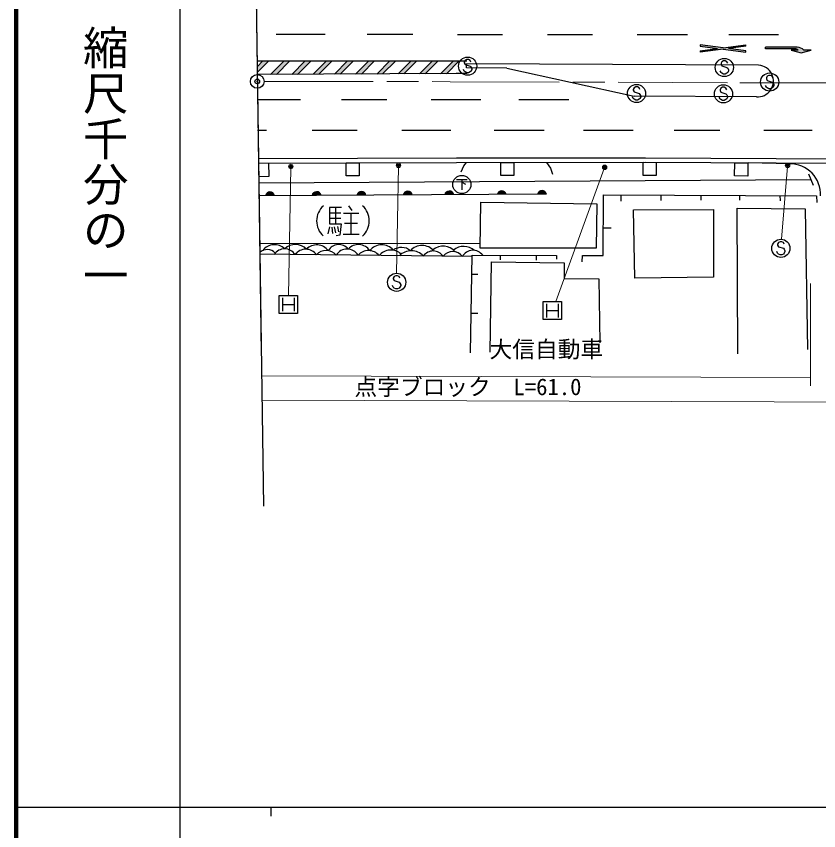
# Model space of a CAD drawing. Units: millimetres at full size, sheet at 1:1000; details may follow other scales. Extents: x 40000 to 680000, y 20000 to 380000.
# Drawn here: x 40000 to 128283, y 202409 to 291958 of the extents above; entities that cross this region are included whole.
import ezdxf
from ezdxf.enums import TextEntityAlignment as Align

# ---------------------------------------------------------------- set-up
doc = ezdxf.new("R2010")
doc.units = ezdxf.units.MM
doc.header["$LTSCALE"] = 1000
doc.header["$PDMODE"] = 32
doc.header["$PDSIZE"] = 500
doc.linetypes.add('CHAIN', pattern=[18.5, 12, -1.5, 3.5, -1.5])
for name, color, linetype, lineweight in [('M-BGD', 7, 'Continuous', 25), ('M-BGD-EXST', 7, 'Continuous', 25), ('M-BMK', 2, 'CHAIN', 13), ('M-BMK-OTRS', 5, 'Continuous', 25), ('M-BMK-SRVR', 3, 'Continuous', 25), ('M-STR-HTXT', 7, 'Continuous', 13), ('M-STR-STRC', 7, 'Continuous', 25), ('M-TTL', 2, 'Continuous', 140), ('M-TTL-BAND', 7, 'Continuous', 25)]:
    doc.layers.add(name, color=color, linetype=linetype, lineweight=lineweight)
doc.layers.add('M-BMK-HTXT', color=7, linetype='Continuous')
doc.styles.add('@ＭＳ ゴシック', font='')
doc.styles.add('ＭＳ ゴシック', font='')
doc.styles.get('@ＭＳ ゴシック').set_extended_font_data('@MS Gothic')
doc.styles.get('ＭＳ ゴシック').set_extended_font_data('MS Gothic')

msp = doc.modelspace()

# ---------------------------------------------------------------- hatches: boundary and pattern name
at = {"layer": 'M-BGD'}
for points in [[(66488, 286406), (66498, 285777), (67769, 287055), (67134, 287054)], [(68408, 272239, 0.82183), (67417, 272234)], [(73534, 272264, 0.82183), (72543, 272259)], [(78473, 272289, 0.82183), (77482, 272284)], [(83572, 272315, 0.82183), (82581, 272310)], [(88126, 272337, 0.82183), (87135, 272332)], [(93892, 272366, 0.82183), (92902, 272361)], [(98342, 272388, 0.82183), (97351, 272383)]]:
    msp.add_hatch(color=256, dxfattribs=at).paths.add_polyline_path(points)
at = {"layer": 'M-STR-STRC'}
for points in [[(117753, 288337), (120253, 288013), (120253, 288166), (118347, 288414), (120254, 288659), (120254, 288813), (117754, 288491), (115254, 288816), (115254, 288662), (117160, 288415), (115253, 288169), (115253, 288016)], [(126338, 287946), (127438, 288245), (126638, 288245, 0.20151), (125924, 288546), (122438, 288548), (122438, 288398), (125681, 288396, -0.20151), (126038, 288246), (125238, 288246)], [(70100, 287056), (69464, 287056), (67976, 285561), (68614, 285564)], [(72430, 287058), (71794, 287058), (70315, 285571), (70952, 285574)], [(74760, 287060), (74124, 287059), (72653, 285582), (73291, 285584)], [(77090, 287062), (76455, 287061), (74992, 285592), (75629, 285595)], [(79420, 287063), (78785, 287063), (77330, 285602), (77968, 285605)], [(81750, 287065), (81115, 287065), (79669, 285612), (80307, 285615)], [(84081, 287067), (83445, 287066), (82007, 285622), (82645, 285625)], [(86411, 287068), (85775, 287068), (84346, 285633), (84984, 285635)], [(88741, 287070), (88105, 287070), (86685, 285643), (87322, 285646)]]:
    msp.add_hatch(color=256, dxfattribs=at).paths.add_polyline_path(points)

# ---------------------------------------------------------------- linework, layer by layer
at = {"layer": 'M-BGD'}
for p, q in [((89518, 286282), (89519, 286732)), ((121670, 286570), (89519, 286732)), ((93978, 286260), (89518, 286282)), ((93978, 286260), (107975, 283167)), ((121422, 283099), (107975, 283167)), ((125101, 275746), (120548, 275832)), ((98342, 272388), (66699, 272230)), ((106494, 272320), (106521, 271633)), ((110919, 272302), (110925, 271714)), ((115322, 272284), (115322, 271743)), ((119556, 272267), (119566, 271748)), ((124019, 272249), (124033, 271683)), ((75786, 270926), (74475, 270926)), ((74475, 270926), (74475, 269131)), ((75131, 270926), (75131, 269131)), ((76532, 271106), (76909, 270614)), ((74475, 270352), (75704, 270352)), ((74475, 269746), (75696, 269746)), ((75991, 270319), (77672, 270319)), ((76819, 270319), (76819, 268008)), ((74442, 268795), (74286, 268033)), ((74475, 269131), (75745, 269131)), ((74729, 268754), (74778, 268074)), ((74991, 268795), (75122, 268147)), ((75344, 268836), (75459, 268254)), ((75745, 269131), (75606, 267910)), ((76114, 269205), (77549, 269205)), ((104578, 268697), (105440, 268706)), ((75606, 267910), (75188, 267836)), ((75967, 268008), (77721, 268008)), ((91052, 266959), (66778, 266942)), ((90139, 265537), (66795, 265794)), ((93221, 265673), (93221, 265165)), ((97181, 265658), (97182, 265135)), ((99430, 265649), (99431, 265236)), ((90111, 263620), (90795, 263620)), ((68932, 259269), (68932, 261269)), ((68932, 261269), (70932, 261269)), ((69307, 261019), (69307, 259519)), ((70557, 261019), (70557, 259519)), ((70932, 261269), (70932, 259269)), ((97975, 258602), (97975, 260602)), ((97975, 260602), (99975, 260602)), ((99975, 260602), (99975, 258602)), ((69307, 260269), (70557, 260269)), ((98350, 260352), (98350, 258852)), ((99600, 260352), (99600, 258852)), ((70932, 259269), (68932, 259269)), ((90048, 259303), (90780, 259303)), ((98350, 259602), (99600, 259602)), ((99975, 258602), (97975, 258602))]:
    msp.add_line(p, q, dxfattribs=at)
for points in [[(66638, 276325), (88428, 276396), (109214, 276402), (166778, 276118), (181466, 276292), (197082, 276328), (208623, 276579), (224978, 276344), (251452, 276189)], [(66646, 275825), (88429, 275896), (109213, 275902), (166779, 275618), (181470, 275792), (197088, 275828), (208625, 276079), (224973, 275844), (251449, 275689)], [(88960, 274841), (89242, 275530), (89533, 275897)], [(98347, 275899), (98784, 275257), (99009, 274596)], [(66668, 274335), (67807, 274378), (67798, 275806)], [(102274, 264957), (102282, 265654), (104550, 265639), (104610, 272328), (128056, 272233), (128069, 271469)], [(91111, 271505), (103874, 271353), (103786, 266454), (91046, 266469), (91106, 271505)], [(119376, 254859), (119310, 270854), (126778, 270802), (127039, 255311)], [(89984, 254944), (90141, 265685), (99430, 265649)], [(92146, 255016), (92298, 264960), (100279, 264852), (100280, 263135), (104078, 263092), (104196, 256040)]]:
    msp.add_lwpolyline(points, dxfattribs=at)
for points in [[(76279, 275857), (77729, 275861), (77733, 274411), (76283, 274407)], [(93297, 275898), (94747, 275898), (94747, 274448), (93297, 274448)], [(108960, 275902), (110410, 275896), (110404, 274446), (108954, 274452)], [(119039, 275853), (120489, 275846), (120482, 274396), (119032, 274403)], [(107907, 270681), (116721, 270709), (116725, 263287), (108046, 263170)]]:
    msp.add_lwpolyline(points, close=True, dxfattribs=at)
for centre, radius, start, end in [((121557, 284834), 1740, 265.56291, 86.27483), ((125092, 272339), 3407, 357.85973, 89.85702), ((67913, 272139), 505, 11.4568, 169.11499), ((73039, 272164), 505, 11.4568, 169.11499), ((77978, 272189), 505, 11.4568, 169.11499), ((83077, 272214), 505, 11.4568, 169.11499), ((87631, 272237), 505, 11.4568, 169.11499), ((93397, 272266), 505, 11.4568, 169.11499), ((97847, 272288), 505, 11.4568, 169.11499), ((75268, 269459), 2228, 131.69789, 228.01917), ((76546, 269451), 2282, 312.86378, 47.4164), ((75480, 265534), 1331, 38.36481, 150.53427), ((77645, 265345), 1512, 33.9499, 137.84759), ((67613, 265121), 1192, 42.34931, 133.54972), ((68405, 265239), 1604, 45.51043, 142.71738), ((69514, 265021), 1363, 32.43875, 146.29647), ((70708, 265143), 1711, 44.47474, 133.52665), ((71837, 264888), 1457, 35.11318, 143.62204), ((73059, 265238), 1580, 37.00397, 135.70627), ((74106, 264756), 1449, 40.71524, 138.01997), ((76396, 264964), 1402, 30.46388, 148.27134), ((78747, 264686), 1511, 39.5895, 139.14571), ((80205, 265201), 1638, 39.22484, 142.86517), ((81196, 264604), 1656, 46.24827, 140.86797), ((82383, 265052), 1493, 48.97192, 127.46919), ((83453, 264365), 1815, 42.67199, 136.06322), ((84647, 265041), 1715, 40.24513, 138.47605), ((85867, 264827), 1325, 34.17656, 144.55866), ((86937, 264827), 1845, 42.20145, 127.32326), ((88013, 264793), 1307, 35.31312, 143.42209), ((89242, 264867), 1787, 49.07595, 129.25975), ((90241, 264896), 1332, 36.06886, 150.68344)]:
    msp.add_arc(centre, radius, start, end, dxfattribs=at)
at = {"layer": 'M-BGD-EXST'}
for p, q in [((88419, 274012), (89619, 274012)), ((89019, 274012), (89019, 272862)), ((89019, 273712), (89419, 273512))]:
    msp.add_line(p, q, dxfattribs=at)
msp.add_circle((89019, 273462), 1000, dxfattribs=at)
at = {"layer": 'M-BMK'}
msp.add_lwpolyline([(67262, 284797), (87736, 284767), (119613, 284654), (154876, 284646), (177930, 284677), (208274, 284639), (232594, 284628), (366604, 284709), (392869, 284598), (443345, 284629), (462982, 284568), (479014, 284502), (510429, 284431), (537053, 284329), (545184, 284206), (550005, 283956), (556403, 283586), (561227, 283224), (564156, 282847)], dxfattribs=at)
at = {"layer": 'M-BMK-OTRS'}
for p, q in [((65813, 331839), (67207, 238100)), ((66064, 314953), (66956, 254921))]:
    msp.add_line(p, q, dxfattribs=at)
at = {"layer": 'M-BMK-SRVR'}
msp.add_circle((66512, 284798), 750, dxfattribs=at)
msp.add_point((66512, 284798), dxfattribs=at)
at = {"layer": 'M-STR-HTXT'}
for p, q in [((70209, 275298), (69952, 261273)), ((82052, 275427), (81843, 263721)), ((104678, 275210), (99345, 260614)), ((124847, 275425), (124200, 267452)), ((127372, 251307), (127365, 262575)), ((66994, 252427), (127371, 252224))]:
    msp.add_line(p, q, dxfattribs=at)
msp.add_lwpolyline([(67033, 249752), (506548, 248333), (542366, 248230), (554533, 247787), (560830, 247510)], dxfattribs=at)
for centre, radius in [((70212, 275448), 150), ((70212, 275448), 120), ((70212, 275448), 90), ((70212, 275448), 60), ((70212, 275448), 30), ((70212, 275448), 20), ((82054, 275577), 150), ((82054, 275577), 120), ((82054, 275577), 90), ((82054, 275577), 60), ((82054, 275577), 30), ((82054, 275577), 20), ((104730, 275351), 150), ((104730, 275351), 120), ((104730, 275351), 90), ((104730, 275351), 60), ((104730, 275351), 30), ((104730, 275351), 20), ((124859, 275575), 150), ((124859, 275575), 120), ((124859, 275575), 90), ((124859, 275575), 60), ((124859, 275575), 30), ((124859, 275575), 20)]:
    msp.add_circle(centre, radius, dxfattribs=at)
for p in [(82054, 275577), (124859, 275575), (70212, 275448), (104730, 275351)]:
    msp.add_point(p, dxfattribs=at)
at = {"layer": 'M-STR-STRC'}
for p, q in [((68583, 289983), (73984, 289980)), ((78592, 289978), (83641, 289975)), ((88524, 289972), (93482, 289969)), ((98428, 289966), (103386, 289964)), ((108318, 289961), (113840, 289958)), ((118412, 289955), (123859, 289952)), ((115253, 288169), (117160, 288415)), ((115254, 288816), (115254, 288662)), ((117754, 288491), (115254, 288816)), ((115254, 288662), (117160, 288415)), ((117754, 288491), (120254, 288813)), ((120254, 288659), (118347, 288414)), ((120253, 288166), (118347, 288414)), ((120254, 288659), (120254, 288813)), ((125924, 288546), (122438, 288548)), ((122438, 288398), (122438, 288548)), ((125681, 288396), (122438, 288398)), ((117753, 288337), (115253, 288016)), ((115253, 288169), (115253, 288016)), ((117753, 288337), (120253, 288013)), ((120253, 288013), (120253, 288166)), ((126038, 288246), (125238, 288246)), ((125238, 288246), (126338, 287946)), ((126338, 287946), (127438, 288245)), ((127438, 288245), (126638, 288245)), ((66488, 286406), (67134, 287054)), ((66498, 287054), (89572, 287071)), ((66498, 285777), (67769, 287055)), ((67976, 285561), (69464, 287056)), ((68614, 285564), (70100, 287056)), ((70315, 285571), (71794, 287058)), ((70952, 285574), (72430, 287058)), ((72653, 285582), (74124, 287059)), ((73291, 285584), (74760, 287060)), ((74992, 285592), (76455, 287061)), ((75629, 285595), (77090, 287062)), ((77330, 285602), (78785, 287063)), ((77968, 285605), (79420, 287063)), ((79669, 285612), (81115, 287065)), ((80307, 285615), (81750, 287065)), ((82007, 285622), (83445, 287066)), ((82645, 285625), (84081, 287067)), ((84346, 285633), (85775, 287068)), ((84984, 285635), (86411, 287068)), ((86685, 285643), (88105, 287070)), ((87322, 285646), (88741, 287070)), ((89382, 287112), (89292, 286930)), ((89292, 286930), (89292, 286839)), ((89292, 286839), (89382, 286657)), ((89564, 287203), (89382, 287112)), ((89382, 286657), (89928, 286476)), ((89746, 287203), (89564, 287203)), ((89928, 287112), (89746, 287203)), ((90019, 286930), (89928, 287112)), ((117631, 286967), (117540, 286786)), ((117540, 286786), (117540, 286695)), ((117540, 286695), (117631, 286513)), ((117813, 287058), (117631, 286967)), ((117994, 287058), (117813, 287058)), ((118176, 286967), (117994, 287058)), ((118267, 286786), (118176, 286967)), ((89292, 285930), (89201, 286112)), ((89382, 285839), (89292, 285930)), ((89564, 285748), (89382, 285839)), ((89746, 285748), (89564, 285748)), ((89928, 285839), (89746, 285748)), ((89928, 286476), (90019, 286385)), ((90019, 285930), (89928, 285839)), ((90019, 286385), (90110, 286203)), ((90110, 286112), (90019, 285930)), ((90110, 286203), (90110, 286112)), ((117540, 285786), (117449, 285967)), ((117631, 285695), (117540, 285786)), ((117631, 286513), (118176, 286331)), ((117813, 285604), (117631, 285695)), ((118176, 285695), (117994, 285604)), ((118176, 286331), (118267, 286240)), ((118267, 285786), (118176, 285695)), ((118267, 286240), (118358, 286058)), ((118358, 285967), (118267, 285786)), ((118358, 286058), (118358, 285967)), ((117994, 285604), (117813, 285604)), ((122616, 285361), (122525, 285179)), ((122525, 285179), (122525, 285088)), ((122525, 285088), (122616, 284907)), ((122797, 285452), (122616, 285361)), ((122616, 284907), (123161, 284725)), ((122979, 285452), (122797, 285452)), ((123161, 285361), (122979, 285452)), ((123252, 285179), (123161, 285361)), ((107969, 284102), (107879, 283920)), ((107879, 283920), (107879, 283829)), ((108151, 284193), (107969, 284102)), ((108333, 284193), (108151, 284193)), ((108515, 284102), (108333, 284193)), ((108606, 283920), (108515, 284102)), ((117529, 284068), (117439, 283886)), ((117439, 283886), (117439, 283795)), ((117711, 284159), (117529, 284068)), ((117893, 284159), (117711, 284159)), ((118075, 284068), (117893, 284159)), ((118166, 283886), (118075, 284068)), ((122525, 284179), (122434, 284361)), ((122616, 284088), (122525, 284179)), ((122797, 283998), (122616, 284088)), ((122979, 283998), (122797, 283998)), ((123161, 284088), (122979, 283998)), ((123161, 284725), (123252, 284634)), ((123252, 284179), (123161, 284088)), ((123252, 284634), (123343, 284452)), ((123343, 284361), (123252, 284179)), ((123343, 284452), (123343, 284361)), ((107879, 282920), (107788, 283102)), ((107879, 283829), (107969, 283647)), ((107969, 283647), (108515, 283465)), ((108515, 283465), (108606, 283375)), ((108606, 283375), (108697, 283193)), ((108697, 283102), (108606, 282920)), ((108697, 283193), (108697, 283102)), ((117439, 282886), (117348, 283068)), ((117439, 283795), (117529, 283613)), ((117529, 283613), (118075, 283431)), ((118075, 283431), (118166, 283340)), ((118166, 283340), (118257, 283159)), ((118257, 283068), (118166, 282886)), ((118257, 283159), (118257, 283068)), ((66524, 282823), (71285, 282818)), ((75794, 282814), (80751, 282810)), ((85630, 282805), (91117, 282800)), ((95293, 282796), (100801, 282791)), ((107969, 282829), (107879, 282920)), ((108151, 282738), (107969, 282829)), ((108333, 282738), (108151, 282738)), ((108515, 282829), (108333, 282738)), ((108606, 282920), (108515, 282829)), ((117529, 282795), (117439, 282886)), ((117711, 282704), (117529, 282795)), ((117893, 282704), (117711, 282704)), ((118075, 282795), (117893, 282704)), ((118166, 282886), (118075, 282795)), ((66545, 279455), (67545, 279455)), ((72567, 279453), (77503, 279451)), ((82427, 279449), (87809, 279448)), ((92578, 279446), (98072, 279444)), ((102417, 279442), (107870, 279440)), ((112365, 279439), (117412, 279437)), ((122262, 279435), (127553, 279433)), ((127168, 274629), (127660, 273377)), ((66678, 273633), (127414, 274003)), ((123846, 267081), (123755, 266899)), ((123755, 266899), (123755, 266808)), ((124028, 267172), (123846, 267081)), ((124210, 267172), (124028, 267172)), ((124391, 267081), (124210, 267172)), ((124482, 266899), (124391, 267081)), ((123755, 265899), (123664, 266081)), ((123755, 266808), (123846, 266626)), ((123846, 266626), (124391, 266445)), ((124391, 266445), (124482, 266354)), ((124482, 266354), (124573, 266172)), ((124573, 266081), (124482, 265899)), ((124573, 266172), (124573, 266081)), ((123846, 265808), (123755, 265899)), ((124028, 265717), (123846, 265808)), ((124210, 265717), (124028, 265717)), ((124391, 265808), (124210, 265717)), ((124482, 265899), (124391, 265808)), ((81573, 263347), (81482, 263165)), ((81755, 263438), (81573, 263347)), ((81936, 263438), (81755, 263438)), ((82118, 263347), (81936, 263438)), ((82209, 263165), (82118, 263347)), ((81482, 263165), (81482, 263074)), ((81482, 263074), (81573, 262892)), ((81573, 262892), (82118, 262711)), ((82118, 262711), (82209, 262620)), ((82209, 262620), (82300, 262438)), ((82300, 262438), (82300, 262347)), ((81482, 262165), (81391, 262347)), ((81573, 262074), (81482, 262165)), ((81755, 261983), (81573, 262074)), ((81936, 261983), (81755, 261983)), ((82118, 262074), (81936, 261983)), ((82209, 262165), (82118, 262074)), ((82300, 262347), (82209, 262165))]:
    msp.add_line(p, q, dxfattribs=at)
msp.add_lwpolyline([(89592, 285671), (88413, 285650), (66507, 285555)], dxfattribs=at)
for centre in [(89655, 286476), (117903, 286331), (122888, 284725), (108242, 283465), (117802, 283431), (124119, 266445), (81845, 262711)]:
    msp.add_circle(centre, 1000, dxfattribs=at)
for centre, radius in [((125681, 287896), 500), ((125923, 287546), 1000)]:
    msp.add_arc(centre, radius, 44.39476, 89.96775, dxfattribs=at)
at = {"layer": 'M-TTL'}
msp.add_line((40000, 380000), (40000, 20000), dxfattribs=at)
at = {"layer": 'M-TTL-BAND'}
for p, q in [((58000, 370000), (58000, 20000)), ((40000, 205000), (579000, 205000)), ((68000, 205000), (68000, 204000))]:
    msp.add_line(p, q, dxfattribs=at)

# ---------------------------------------------------------------- texts
at = {"layer": 'M-BMK-HTXT', "style": 'ＭＳ ゴシック'}
msp.add_text('大信自動車', height=1833, rotation=0.035, dxfattribs=at).set_placement((92071, 253880), align=Align.BOTTOM_LEFT)
at = {"layer": 'M-STR-HTXT', "style": 'ＭＳ ゴシック'}
msp.add_text('点字ブロック  L=61.0', height=1833, rotation=0.035, dxfattribs=at).set_placement((77205, 249737), align=Align.BOTTOM_LEFT)
at = {"layer": 'M-TTL-BAND', "style": '@ＭＳ ゴシック'}
msp.add_text('縮尺千分の一', height=3666, rotation=270, dxfattribs=at).set_placement((49777, 261030), align=Align.MIDDLE_RIGHT)

doc.saveas('drawing.dxf')
